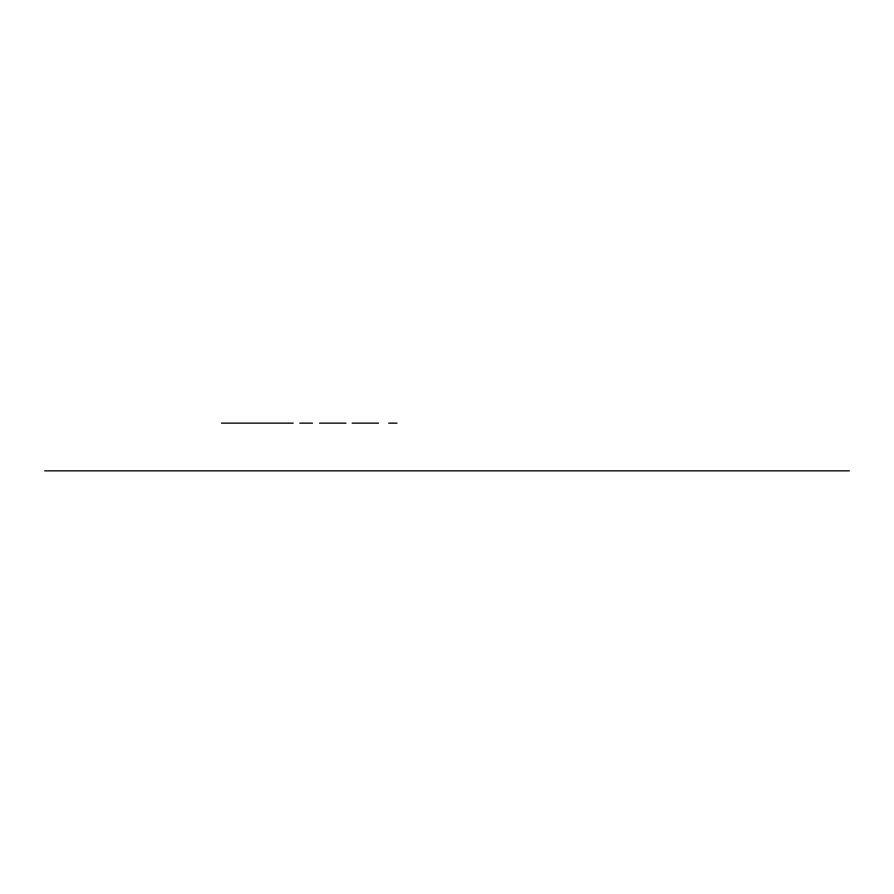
<?xml version="1.0" encoding="UTF-8"?>
<svg xmlns="http://www.w3.org/2000/svg" width="894" height="894" viewBox="0 0 894 894"><rect width="100%" height="100%" fill="white"/><g stroke="black" fill="none" stroke-linecap="round" stroke-linejoin="round"><path stroke-width="1.34" d="M221.421 423.153L293.165 423.153M299.792 423.153L312.498 423.153M319.571 423.153L345.967 423.153M352.147 423.153L378.542 423.153M388.678 423.153L397.037 423.153M44.7 470.847L849.3 470.847"/></g></svg>
